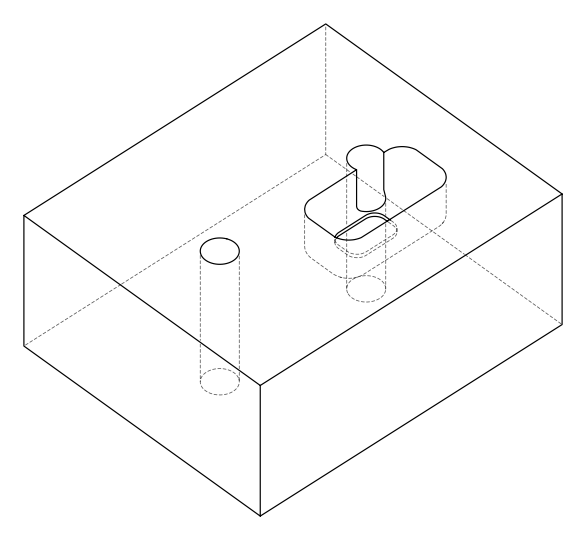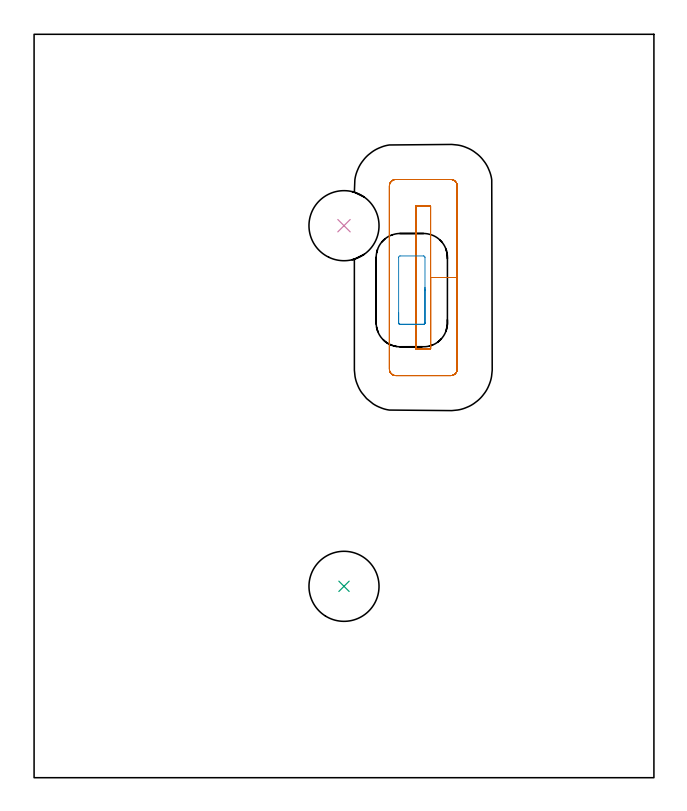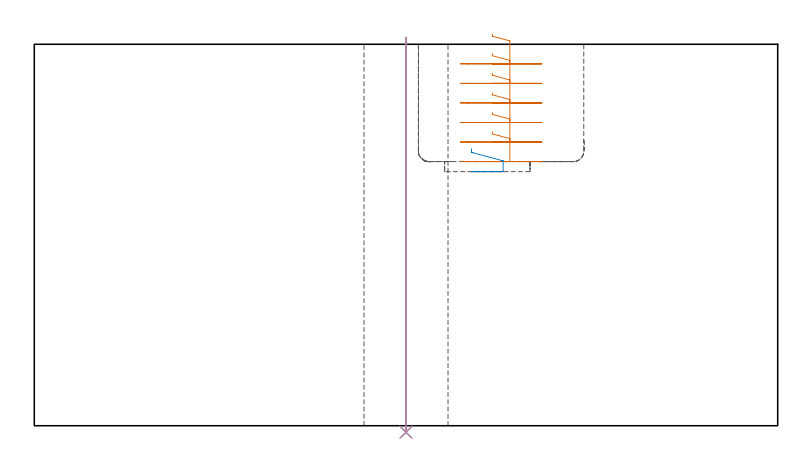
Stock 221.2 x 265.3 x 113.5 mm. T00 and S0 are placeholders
(PLAN: 4 operations, 2 tool changes, 5.7 min)
(1 MILL_RECTANGULAR_POCKET | POCKET_RECTANGULAR_STRAIGHT | NXT0201_007 | Follow Part, ap 6.25, ae 75% | 4.53 min | 155996 mm3)
(2 MILL_RECTANGULAR_POCKET_1 | POCKET_RECTANGULAR_STRAIGHT_1 | NXT0201_012 | Follow Part, ap 4, ae 75% | 0.25 min | 2894 mm3)
(3 INDEXABLE_INSERT_DRILL_THROUGH_HOLE_FROM_SOLID | STEP1HOLE | NXT0302_021 | 0.47 min | 55689 mm3)
(4 INDEXABLE_INSERT_DRILL_THROUGH_HOLE_FROM_SOLID_1 | STEP1HOLE_1 | NXT0302_021 | 0.47 min | 50355 mm3)
(TOOL NXT0201_007 | ENDMILL 25mm [R216.25-25050GCK54P 1620] | D25 R3 FL54 Z5)
(TOOL NXT0201_012 | ENDMILL 16mm [2P460-1600-NA 1630] | D16 FL38 Z6)
(TOOL NXT0302_021 | Index. Insert Drill 25mm [880-D2500L25-05] | D25 PA176 FL125 Z2)
(OP 1 MILL_RECTANGULAR_POCKET)
G17 G21 G94 G90
T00 M6
G54
G17 G0 G90 X136.3 Y155.204 S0 M3
G43 Z123.5 H1
Z116.5
G94 G1 Y153. Z115.909 F250.
X141.5 Z114.516
Y178.5 Z107.683
Y204. F500.
X136.3
Y153.
X141.5
Y178.5
X151.
Y211.2
G3 X148.7 Y213.5 R2.3
G1 X129.1
G3 X126.8 Y211.2 R2.3
G1 Y145.8
G3 X129.1 Y143.5 R2.3
G1 X148.7
G3 X151. Y145.8 R2.3
G1 Y178.5
Y179.5
G0 X136.3 Y155.204 Z110.683
G1 Y153. Z110.093 F250.
X141.5 Z108.699
Y178.5 Z101.867
Y204. F500.
X136.3
Y153.
X141.5
Y178.5
X151.
Y211.2
G3 X148.7 Y213.5 R2.3
G1 X129.1
G3 X126.8 Y211.2 R2.3
G1 Y145.8
G3 X129.1 Y143.5 R2.3
G1 X148.7
G3 X151. Y145.8 R2.3
G1 Y178.5
Y179.5
G0 X136.3 Y155.204 Z104.867
G1 Y153. Z104.276 F250.
X141.5 Z102.883
Y178.5 Z96.05
Y204. F500.
X136.3
Y153.
X141.5
Y178.5
X151.
Y211.2
G3 X148.7 Y213.5 R2.3
G1 X129.1
G3 X126.8 Y211.2 R2.3
G1 Y145.8
G3 X129.1 Y143.5 R2.3
G1 X148.7
G3 X151. Y145.8 R2.3
G1 Y178.5
Y179.5
G0 X136.3 Y155.204 Z99.05
G1 Y153. Z98.459 F250.
X141.5 Z97.066
Y178.5 Z90.233
Y204. F500.
X136.3
Y153.
X141.5
Y178.5
X151.
Y211.2
G3 X148.7 Y213.5 R2.3
G1 X129.1
G3 X126.8 Y211.2 R2.3
G1 Y145.8
G3 X129.1 Y143.5 R2.3
G1 X148.7
G3 X151. Y145.8 R2.3
G1 Y178.5
Y179.5
G0 X136.3 Y155.204 Z93.233
G1 Y153. Z92.643 F250.
X141.5 Z91.249
Y178.5 Z84.417
Y204. F500.
X136.3
Y153.
X141.5
Y178.5
X151.
Y211.2
G3 X148.7 Y213.5 R2.3
G1 X129.1
G3 X126.8 Y211.2 R2.3
G1 Y145.8
G3 X129.1 Y143.5 R2.3
G1 X148.7
G3 X151. Y145.8 R2.3
G1 Y178.5
Y179.5
G0 X136.3 Y155.204 Z87.417
G1 Y153. Z86.826 F250.
X141.5 Z85.433
Y178.5 Z78.6
Y204. F500.
X136.3
Y153.
X141.5
Y178.5
X151.
Y211.2
G3 X148.7 Y213.5 R2.3
G1 X129.1
G3 X126.8 Y211.2 R2.3
G1 Y145.8
G3 X129.1 Y143.5 R2.3
G1 X148.7
G3 X151. Y145.8 R2.3
G1 Y178.5
Y179.5
G0 Z123.5
M5
M2
(OP 2 MILL_RECTANGULAR_POCKET_1)
G17 G21 G94 G90
T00 M6
G54
G17 G0 G90 X130.1 Y165.961 S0 M3
G43 Z123.5 H1
Z82.39
G94 G1 Y162.3 Z81.409 F250.
Y162.229 Z81.39
X130.148 Y162.074 Z81.347
X130.243 Y161.943 Z81.303
X130.374 Y161.848 Z81.26
X130.529 Y161.8 Z81.216
X139.071 Z78.928
X139.226 Y161.848 Z78.884
X139.357 Y161.943 Z78.841
X139.452 Y162.074 Z78.797
X139.5 Y162.229 Z78.754
Y162.3 Z78.735
Y174. Z75.6
Y185.7 F500.
G3 X139. Y186.2 R0.5
G1 X130.6
G3 X130.1 Y185.7 R0.5
G1 Y162.3
G3 X130.6 Y161.8 R0.5
G1 X139.
G3 X139.5 Y162.3 R0.5
G1 Y174.
Y175.
G0 Z123.5
M5
M2
(OP 3 INDEXABLE_INSERT_DRILL_THROUGH_HOLE_FROM_SOLID)
G17 G21 G94 G90
T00 M6
G54
G17 G0 G90 X110.6 Y68.3 S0 M3
G43 Z123.5 H1
G94 G81 G98 Z-1.937 F250. R115.5
G80
M5
M2
(OP 4 INDEXABLE_INSERT_DRILL_THROUGH_HOLE_FROM_SOLID_1)
G17 G21 G94 G90
T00 M6
G54
G17 G0 G90 X110.6 Y197. S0 M3
G43 Z123.5 H1
G94 G81 G98 Z-1.937 F250. R115.5
G80
M5
M2
